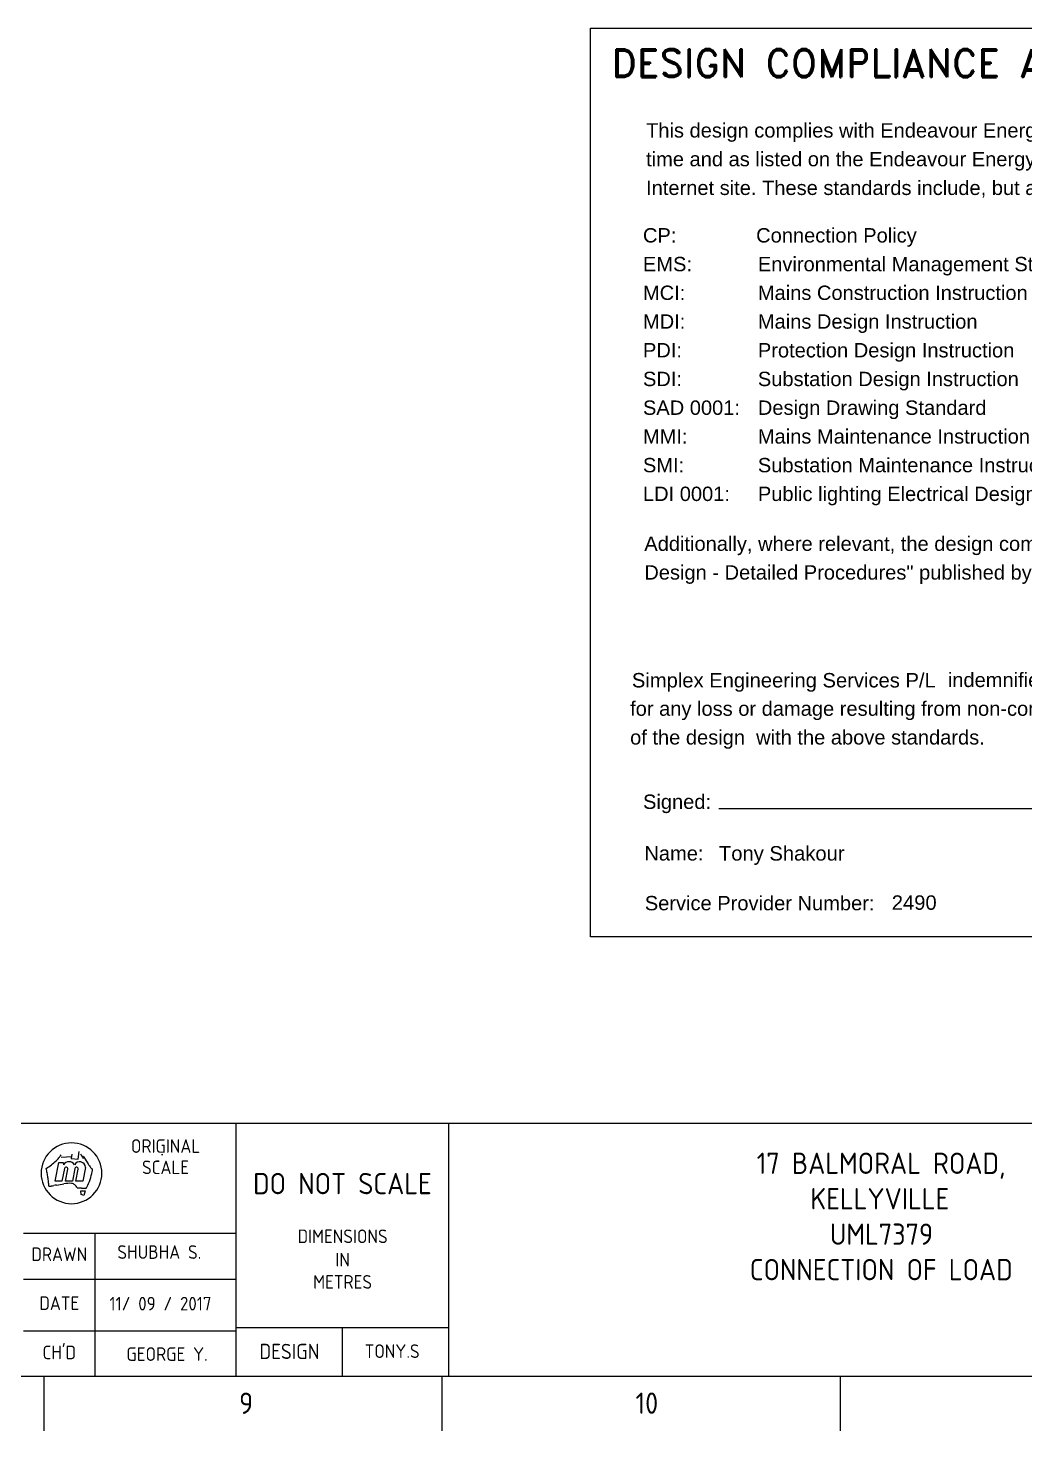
# Paper-space layout 'SHEET 3' of a CAD drawing. Header units: metres, sheet in millimetres. Extents: x -9 to 825, y -5 to 581.
# Drawn here: x 536.4 to 700.4, y -5.3 to 225.5 of the extents above; entities that cross this region are included whole.
import ezdxf
from ezdxf.enums import TextEntityAlignment as Align

# ---------------------------------------------------------------- set-up
doc = ezdxf.new("R2010")
doc.units = ezdxf.units.M
doc.layers.get('0').update_dxf_attribs({"color": 6})
doc.layers.add('_User Miscellaneous1', color=7, linetype='Continuous')
doc.styles.add('Elec', font='romand__.ttf')
doc.styles.add('iecISOCP', font='isocp.shx')
doc.styles.get("Standard").update_dxf_attribs({"font": 'arial.ttf'})

# ---------------------------------------------------------------- blocks, each defined once
blk = doc.blocks.new('NOTE_DESIGN-COMPLIANCE')
blk.add_line((16, 16.01), (98.33, 16.01))
blk.add_lwpolyline([(0, 113.3), (103.74, 113.3), (103.74, 0), (0, 0)], close=True)
at = {"color": 7, "lineweight": -3, "style": 'Elec'}
blk.add_text('DESIGN COMPLIANCE AND INDEMNITY', height=3.5, dxfattribs=at).set_placement((2.6, 106.13), align=Align.BOTTOM_LEFT)
at = {"color": 7, "lineweight": -3}
for s, p in [('Signed:', (6.54, 17.75)), ('Name:', (6.71, 11.32)), ('Date: ', (61.29, 5.38)), ('Service Provider Number:', (6.76, 5.11))]:
    blk.add_text(s, height=1.79, dxfattribs=at).set_placement(p, align=Align.TOP_LEFT)
at = {"color": 7, "lineweight": -3, "char_height": 1.79, "line_spacing_factor": 1.2}
for s, insert, attachment_point in [("This design complies with Endeavour Energy's relevant standards as current at this \\Ptime and as listed on the Endeavour Energy Accredited  Service Provider's\\PInternet site. These standards include, but are not limited to:", (6.92, 92.16), 7), ('CP:^I          Connection Policy\\PEMS:^I^IEnvironmental Management Standard\\PMCI:^I^IMains Construction Instruction\\PMDI:^I^IMains Design Instruction\\PPDI:^I^IProtection Design Instruction\\PSDI:^I^ISubstation Design Instruction\\PSAD 0001:^IDesign Drawing Standard\\PMMI:^I^IMains Maintenance Instruction\\PSMI:^I^ISubstation Maintenance Instruction\\PLDI 0001:^IPublic lighting Electrical Design Element ', (6.53, 88.36), 1), ('\\PAdditionally, where relevant, the design complies with AS/NZS 7000 "Overhead Line\\PDesign - Detailed Procedures" published by The Australian Standards.', (6.7, 53.5), 1), ('                                                         indemnifies Endeavour Energy \\Pfor any loss or damage resulting from non-compliance \\Pof the design  with the above standards.', (4.93, 32.94), 1)]:
    blk.add_mtext(s, dxfattribs=dict(at, insert=insert, attachment_point=attachment_point))
at = {"insert": (68.54, 5.76), "char_height": 2.5, "attachment_point": 1}
blk.add_mtext_dynamic_manual_height_columns('11 / 09 /2017', width=40.2126, gutter_width=167.8, heights=[0], dxfattribs=at)
at = {"ltscale": 0.5}
for tag, p in [('COMPANYNAME', (5.15, 31.1)), ('NAME', (16, 9.52)), ('DATE', (68.73, 3.59)), ('SPN', (37.54, 3.38))]:
    blk.add_attdef(tag, p, '', height=1.8, dxfattribs=at)
blk = doc.blocks.new('A1_FRAME_TITLE')
at = {"layer": '_User Miscellaneous1'}
for p, q in [((579.37, 5.97), (579.37, 47.62)), ((614.37, 5.97), (614.37, 47.62)), ((550.56, 42.05), (552.33, 42.16)), ((552.33, 42.52), (552.22, 41.82)), ((552.22, 41.82), (553.35, 41.71)), ((553.35, 41.71), (553.55, 42.96)), ((554.18, 42.18), (555.01, 40.9)), ((567.1, 42.48), (567.3, 42.44)), ((549.56, 38.09), (550.17, 41.17)), ((550.17, 41.17), (550.92, 41.17)), ((551.11, 40.17), (550.7, 38.09)), ((550.92, 41.17), (550.97, 40.77)), ((551.27, 38.09), (551.66, 40.06)), ((552.83, 40.17), (552.41, 38.09)), ((552.98, 38.09), (553.37, 40.06)), ((554.57, 40.35), (554.12, 38.09)), ((550.7, 38.09), (549.56, 38.09)), ((552.41, 38.09), (551.27, 38.09)), ((554.12, 38.09), (552.98, 38.09)), ((554.62, 36.89), (553.22, 36.97)), ((553.22, 36.97), (554.62, 36.89)), ((554.62, 36.89), (553.22, 36.97)), ((553.85, 35.89), (553.78, 36.47)), ((553.78, 36.47), (554.51, 36.47)), ((554.3, 35.74), (553.85, 35.89)), ((554.51, 36.47), (554.3, 35.74)), ((556.15, 5.97), (556.15, 29.54)), ((544.37, 21.97), (579.37, 21.97)), ((579.37, 13.97), (614.37, 13.97)), ((596.87, 5.97), (596.87, 13.97)), ((544.37, 13.47), (579.37, 13.47))]:
    blk.add_line(p, q, dxfattribs=at)
at = {"layer": '_User Miscellaneous1', "linetype": 'Continuous'}
for p, q in [((544.37, 29.54), (579.37, 29.54)), ((547.7, 5.97), (547.7, -3.03)), ((613.21, 5.97), (613.21, -3.03)), ((678.72, 5.97), (678.72, -3.03))]:
    blk.add_line(p, q, dxfattribs=at)
at = {"layer": '_User Miscellaneous1', "linetype": 'Continuous', "flags": 128}
for points in [[(123.8, 47.62), (824.37, 47.62)], [(123.8, 5.97), (824.37, 5.97)]]:
    blk.add_lwpolyline(points, dxfattribs=at)
at = {"layer": '_User Miscellaneous1'}
for centre, radius, start, end in [((552.27, 39.37), 5, 0, 180), ((545.21, 46.16), 6.54, 313.7309, 319.3045), ((545.21, 46.16), 6.54, 319.3047, 324.8782), ((578.7, 57.06), 28.87, 210.1483, 211.8601), ((552.27, 39.37), 5, 180, 0), ((542.41, 49.09), 10.59, 302.5841, 308.1576), ((527.29, 35.61), 21.32, 10.3053, 12.3306), ((527.29, 35.61), 21.32, 8.2795, 10.3048), ((542.41, 49.09), 10.59, 308.157, 313.7305), ((551.87, 40.21), 1.06, 31.7884, 148.2116), ((551.39, 40.11), 0.28, 348.6911, 168.6911), ((553.61, 40.3), 0.961, 2.5982, 150.8098), ((553.1, 40.11), 0.28, 348.6911, 168.6911), ((477.01, -10.21), 93.25, 33.1096, 33.2341), ((558.55, 42.96), 4.09, 213.1151, 222.4146), ((542.7, 42.48), 13.29, 341.8901, 347.8434), ((555.89, 40.53), 0.484, 222.42, 236.4422), ((556.07, 40.81), 0.815, 236.4359, 244.7422), ((553.96, 40.06), 1.76, 347.8434, 354.1409), ((554.11, 40.04), 1.61, 354.1436, 1.0342), ((528.59, 35.8), 20.01, 6.2539, 8.2792), ((528.59, 35.8), 20.01, 4.2291, 6.2543), ((548.72, 39.42), 2.15, 265.1734, 270.0504), ((548.72, 39.51), 2.24, 270.0438, 274.7322), ((548.65, 40.42), 3.15, 274.7358, 283.0812), ((550.47, 32.55), 4.93, 97.7419, 103.0814), ((546.76, 59.88), 22.65, 277.7418, 280.8825), ((551.91, 33.09), 4.63, 85.4613, 100.8824), ((552.2, 36.78), 0.924, 46.5875, 85.4612), ((551.36, 35.89), 2.16, 30.1885, 46.5879), ((554.13, 37.45), 0.75, 311.6083, 321.0792), ((554.18, 37.41), 0.675, 321.0838, 331.5982), ((548.02, 40.74), 7.69, 331.5942, 341.8897)]:
    blk.add_arc(centre, radius, start, end, dxfattribs=at)
at = {"layer": '_User Miscellaneous1', "style": 'iecISOCP'}
for s, height, p in [('ORIGINAL', 2.24, (567.74, 42.73)), ('SCALE', 2.24, (567.74, 39.23)), ('DIMENSIONS', 2.24, (596.87, 27.88)), ('DRAWN', 2.24, (550.26, 24.93)), ('SHUBHA S.', 2.24, (566.72, 25.29)), ('IN', 2.24, (596.87, 24.04)), ('METRES', 2.24, (596.87, 20.38)), ('DATE', 2.24, (550.26, 16.88)), ('11/ 09 / 2017', 2.24, (566.9, 16.8)), ("CH'D", 2.24, (550.26, 8.77)), ('GEORGE Y.', 2.24, (567.99, 8.5)), ('DESIGN', 2.5, (588.12, 8.81)), ('TONY.S ', 2.24, (605.66, 8.98))]:
    blk.add_text(s, height=height, dxfattribs=at).set_placement(p, align=Align.CENTER)
for s, p in [('9', (579.84, -0.22)), ('10', (645.06, -0.2))]:
    blk.add_text(s, height=3.5, dxfattribs=at).set_placement(p)
at = {"layer": '_User Miscellaneous1', "lineweight": 0, "insert": (638.17, 42.77), "char_height": 3.5, "attachment_point": 1, "style": 'iecISOCP'}
blk.add_mtext_dynamic_manual_height_columns('\\pi26.824;17 BALMORAL ROAD,\\P\\pi35.653;KELLYVILLE \\P\\pi38.861;UML7379\\P\\pi25.68;CONNECTION OF LOAD  ', width=95.1229, gutter_width=4, heights=[0], dxfattribs=at)
at = {"layer": '_User Miscellaneous1', "insert": (596.84, 37.67), "char_height": 3.5, "width": 29.1, "attachment_point": 5, "style": 'iecISOCP'}
blk.add_mtext('DO NOT SCALE', dxfattribs=at)
at = {"layer": '_User Miscellaneous1', "style": 'iecISOCP', "flags": 8}
blk.add_attdef('VERSION_NO', text='', height=2.5, rotation=90, dxfattribs=at).set_placement((302.04, 43.81), align=Align.MIDDLE_CENTER)
at = {"layer": '_User Miscellaneous1'}
blk.add_attdef('DRAFT_NUM', (44.9, 23.46), '', height=2.5, rotation=90, dxfattribs=at)
at = {"layer": '_User Miscellaneous1', "style": 'iecISOCP'}
for tag, p in [('CAP_NO', (513.19, 43.46)), ('IE_NUM', (513.05, 37.81)), ('REF_No_1', (335.24, 32.31)), ('REF_1', (362.52, 32.31)), ('HV_SWITCH', (513.46, 32.16)), ('GEN_WO', (441.71, 31.76)), ('REF_No_2', (335.24, 26.31)), ('REF_2', (362.52, 26.31)), ('OH_WO', (441.71, 25.81)), ('UBD_REF', (513.05, 25.83)), ('REF_No_3', (335.24, 20.31)), ('REF_3', (362.52, 20.31)), ('UG_WO', (441.71, 20.05)), ('GIS_MAP_No', (513.05, 20.04)), ('REF_No_4', (335.24, 14.31)), ('REF_4', (362.52, 14.31)), ('SUB_WO', (441.71, 13.81)), ('HV_OP_DIAG', (513.33, 14.2)), ('LGA', (512.95, 7.78)), ('ExportID', (9.08, 2.39))]:
    blk.add_attdef(tag, p, '', height=2.5, dxfattribs=at)
for tag, height, p in [('T1', 3.5, (684.37, 39.47)), ('T2', 3.5, (684.37, 34.35)), ('scale', 2.5, (567.76, 33.27)), ('T3', 3.5, (684.37, 28.92)), ('DRAWN', 2.5, (567.76, 24.93)), ('T4', 3.5, (684.37, 23.66)), ('T5', 3.5, (684.37, 18.23)), ('REV', 5, (820.05, 17.1)), ('DATE', 2.5, (567.76, 16.88)), ('T6', 3.5, (684.37, 12.97)), ('DESIGN', 2.5, (605.62, 9.15)), ('CHD', 2.5, (567.76, 8.37))]:
    blk.add_attdef(tag, text='', height=height, dxfattribs=at).set_placement(p, align=Align.CENTER)
blk.add_attdef('NUM', text='', height=7, dxfattribs=at).set_placement((783.16, 17), align=Align.MIDDLE_CENTER)
for tag, p in [('NS', (790.71, 8.12)), ('SHTS', (805.41, 8.12))]:
    blk.add_attdef(tag, text='', height=2.5, dxfattribs=at).set_placement(p, align=Align.MIDDLE)
at = {"layer": '_User Miscellaneous1', "style": 'iecISOCP', "flags": 1}
for tag, p in [('ProjectType', (14.17, -26.8)), ('ProjectNumber', (23.56, -26.82)), ('DrawingNumber', (35.51, -26.8)), ('ProjectDescription', (47.56, -26.83)), ('ExportDate', (60.28, -26.79)), ('ExportUserName', (69.15, -26.8)), ('DesignerCompanyName', (81.48, -26.79)), ('ExportAreaOfInterest', (97.1, -26.81)), ('GIS_SUCCESS', (112, -26.78)), ('CAD_SUCCESS', (121.79, -26.78)), ('DEPOTCODE', (132.11, -26.88)), ('ExportCategories', (140.08, -26.8)), ('Comments', (154.38, -26.88))]:
    blk.add_attdef(tag, p, '', height=1, dxfattribs=at)

psp = doc.layouts.new('SHEET 3')

# ---------------------------------------------------------------- block references
at = {"layer": '_User Miscellaneous1'}
psp.add_blockref('A1_FRAME_TITLE', (-8.744, -2.316), dxfattribs=at)
ref = psp.add_blockref('NOTE_DESIGN-COMPLIANCE', (628.914, 75.948), dxfattribs=dict(at, xscale=1.32, yscale=1.32, zscale=1.32))
ref.add_attrib('COMPANYNAME', 'Simplex Engineering Services P/L', (635.709, 117.002), dxfattribs={"layer": '0', "ltscale": 0.5, "height": 2.376})
ref.add_attrib('NAME', 'Tony Shakour', (650.034, 88.514), dxfattribs={"layer": '0', "ltscale": 0.5, "height": 2.376})
ref.add_attrib('SPN', '2490', (678.466, 80.413), dxfattribs={"layer": '0', "ltscale": 0.5, "height": 2.376})

doc.saveas('drawing.dxf')
